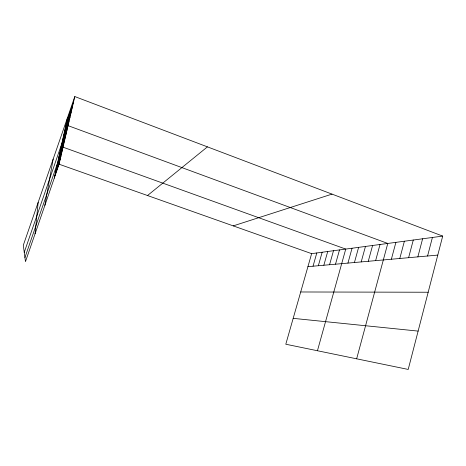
<?xml version="1.0" encoding="UTF-8"?>
<svg xmlns="http://www.w3.org/2000/svg" width="466" height="466" viewBox="0 0 466 466"><rect width="100%" height="100%" fill="white"/><g stroke="black" fill="none" stroke-linecap="round" stroke-linejoin="round"><path stroke-width="0.7" d="M35.084 233.763L38.154 202.401M44.864 205.39L53.176 159.028M54.248 178.169L67.5 117.694M74.816 96.567L23.3 245.273L25.473 261.63L59.066 164.201L74.816 96.567L442.7 236.093L408.21 369.433L285.798 344.228L311.637 253.65L442.7 236.093M427.572 256.009L432.407 237.474M417.862 256.877L422.615 238.784M408.612 257.698L413.284 240.037M399.793 258.484L404.389 241.225M391.37 259.23L395.896 242.361M356.647 358.814L387.782 243.45L68.042 125.645L24.238 252.351M375.631 260.634L380.017 244.493M361.208 261.915L365.455 246.438M368.268 261.286L372.579 245.489M354.434 262.521L358.616 247.359M347.933 263.098L352.051 248.238M335.503 264.205L339.498 249.916M317.445 350.741L345.743 249.083L63.032 147.174L24.931 257.547M329.561 264.735L333.493 250.72M318.336 265.731L322.157 252.24M323.841 265.241L327.72 251.494M313.036 266.202L316.798 252.956M63.498 135.956L70.063 116.972M62.625 139.94L69.026 121.422M61.005 147.32L67.11 129.67M60.26 150.745L66.213 133.503M59.543 154.013L65.362 137.161M58.856 157.135L64.553 140.65M58.203 160.112L63.772 143.982M56.963 165.78L62.298 150.32M56.374 168.471L61.594 153.331M55.809 171.045L60.924 156.221M55.268 173.521L60.277 158.988M54.749 175.892L59.66 161.644M66.411 122.651L73.529 102.106M65.386 127.329L72.312 107.331M64.419 131.761L71.158 112.283M147.518 195.528L207.428 146.866M233.239 225.882L332.008 194.112M307.927 266.657L437.784 255.1M300.704 291.978L428.178 292.234M293.178 318.354L418.124 331.099M59.066 164.201L311.637 253.65"/></g></svg>
